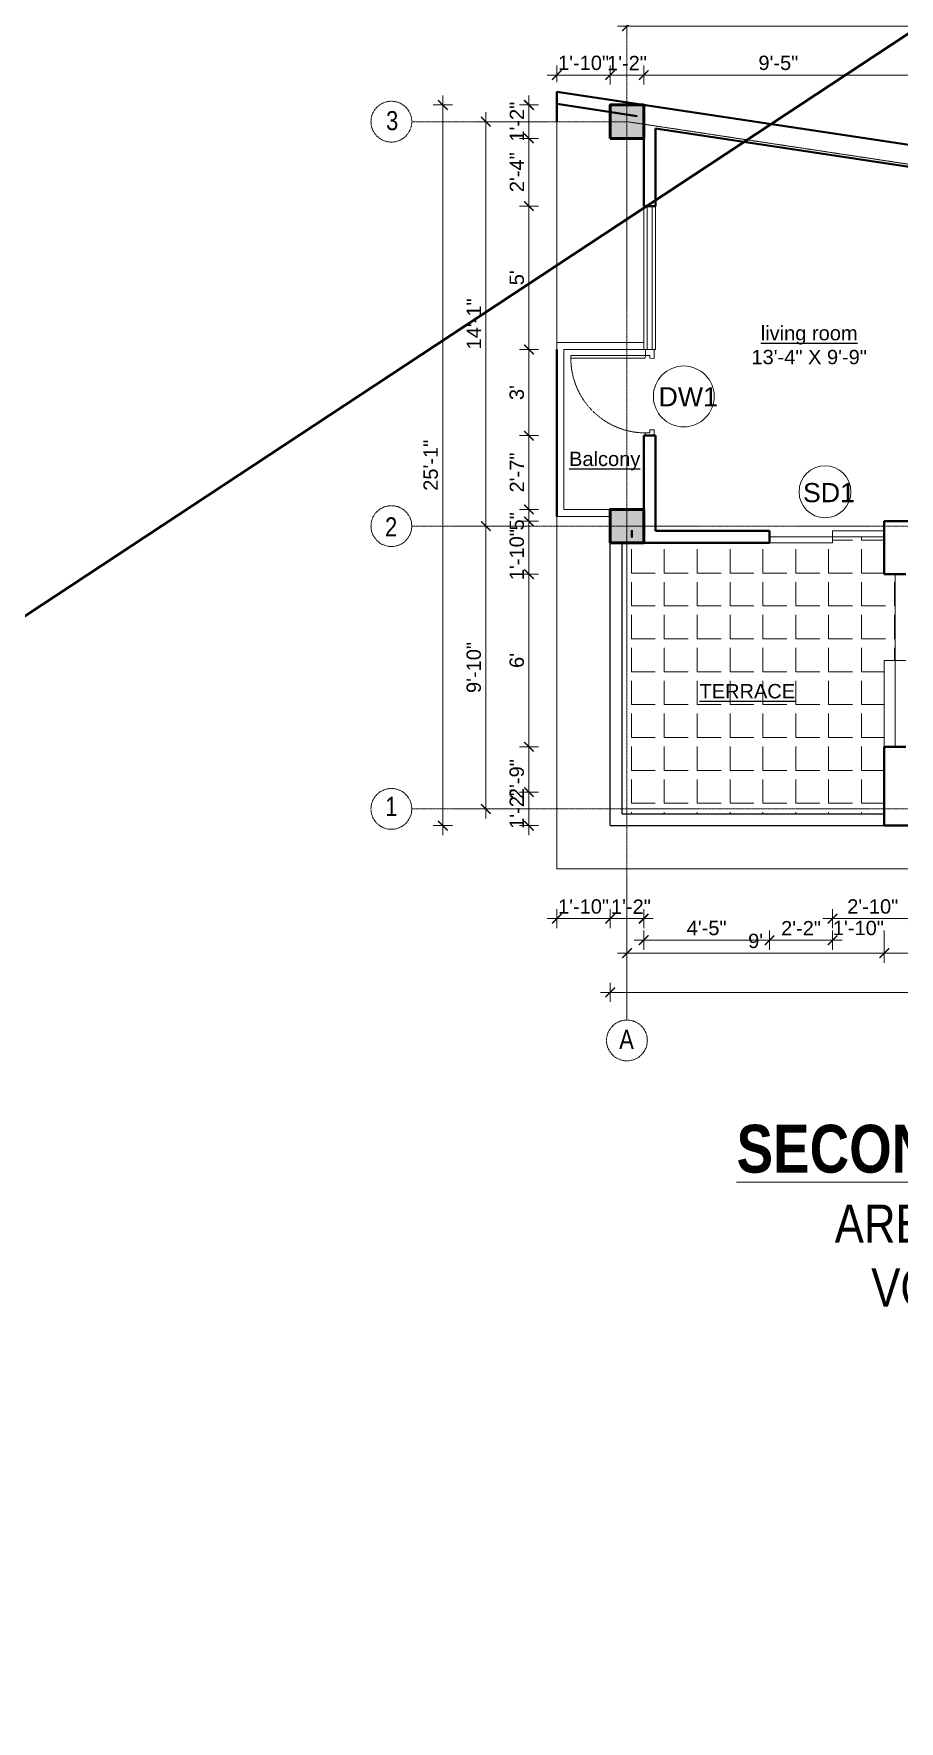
# Model space of a CAD drawing. Header units: inches. Extents: x 141029 to 151573, y -22384 to -18036.
# Drawn here: x 145151 to 145513, y -20131 to -19426 of the extents above; entities that cross this region are included whole.
import ezdxf

# ---------------------------------------------------------------- set-up
doc = ezdxf.new("R2010")
doc.units = ezdxf.units.IN
doc.header["$LTSCALE"] = 0.5
doc.header["$MEASUREMENT"] = 0
doc.header["$PDMODE"] = 66
doc.linetypes.add('CENTER', pattern=[2, 1.25, -0.25, 0.25, -0.25])
doc.linetypes.add('HIDDEN', pattern=[0.375, 0.25, -0.125])
for name, color, linetype, lineweight in [('Annotate-Lite.w', 177, 'Continuous', 9), ('Annotations-Bold.w', 177, 'Continuous', 13), ('C-COLUMN', 1, 'Continuous', 50), ('DIM', 4, 'Continuous', 5), ('DIM 1-100', 4, 'Continuous', 13), ('Door-Window.w', 4, 'Continuous', 15), ('HACTH', 253, 'Continuous', 9), ('PARAPET', 50, 'Continuous', 13), ('TEXT', 220, 'Continuous', 9), ('Text-100.w', 254, 'Continuous', 9), ('wall', 1, 'Continuous', 40), ('wall light', 6, 'Continuous', 25), ('window', 4, 'Continuous', 13)]:
    doc.layers.add(name, color=color, linetype=linetype, lineweight=lineweight)
doc.styles.add('ARAIL', font='ARIALN.TTF')
doc.styles.add('arial', font='arial.ttf')
doc.styles.add('arial.', font='arial.ttf')
doc.styles.add('gaurav', font='arial.ttf')
doc.styles.get("Standard").update_dxf_attribs({"font": 'arial.ttf'})
doc.dimstyles.new('1 by 96', dxfattribs={"dimtxt": 6, "dimasz": 4, "dimexe": 4, "dimexo": 4, "dimgap": 2, "dimtad": 1, "dimdec": 0, "dimzin": 0, "dimdsep": 46, "dimlunit": 4, "dimtxsty": 'Standard', "dimblk": 'ARCHTICK', "dimcen": 0, "dimdle": 4, "dimadec": 0, "dimazin": 0, "dimtfac": 1, "dimtdec": 0, "dimtix": 1, "dimtofl": 0, "dimtmove": 1, "dimatfit": 3, "dimldrblk": 'ARCHTICK', "dimfxl": 4, "dimfxlon": 1, "dimtolj": 1, "dimtzin": 0, "dimlwd": -1, "dimlwe": -1, "dimarcsym": 0})

# ---------------------------------------------------------------- blocks, each defined once
blk = doc.blocks.new('3-0')
at = {"ltscale": 3}
for p, q in [((11063.05, 10097.68), (11065.97, 10099.9)), ((11063.05, 10097.68), (11064.53, 10095.73)), ((11065.25, 10097.81), (11066.71, 10098.92)), ((11065.99, 10096.84), (11065.25, 10097.81)), ((11065.97, 10099.9), (11066.71, 10098.92)), ((11065.99, 10096.84), (11064.53, 10095.73)), ((11085.5, 10074.13), (11110.32, 10092.96)), ((11086.24, 10073.15), (11111.05, 10091.97)), ((11111.05, 10091.97), (11110.32, 10092.96)), ((11084.04, 10073.02), (11082.57, 10071.91)), ((11082.57, 10071.91), (11084.79, 10068.98)), ((11084.04, 10073.02), (11084.78, 10072.04)), ((11084.78, 10072.04), (11086.24, 10073.15)), ((11084.79, 10068.98), (11087.72, 10071.2)), ((11086.24, 10073.15), (11085.5, 10074.13)), ((11087.72, 10071.2), (11086.24, 10073.15))]:
    blk.add_line(p, q, dxfattribs=at)
at = {"layer": 'Door-Window.w', "color": 9, "linetype": 'HIDDEN', "lineweight": 18}
blk.add_arc((11085.5, 10074.13), 31.16, 37.1906, 127.14649, dxfattribs=at)
blk = doc.blocks.new('_ArchTick')
at = {"color": 0, "linetype": 'ByBlock', "const_width": 0.15}
blk.add_lwpolyline([(-0.5, -0.5), (0.5, 0.5)], dxfattribs=at)
blk = doc.blocks.new('*D484')
at = {"layer": 'Defpoints', "color": 0, "transparency": 16777216}
for p in [(145406.19, -19442.94), (145406.19, -19469.43), (145518.84, -19474.55)]:
    blk.add_point(p, dxfattribs=at)
at = {"layer": 'DIM 1-100', "color": 0, "transparency": 16777216}
for p, q in [((145406.19, -19446.94), (145406.19, -19438.94)), ((145518.84, -19446.94), (145518.84, -19438.94)), ((145522.84, -19442.94), (145402.19, -19442.94))]:
    blk.add_line(p, q, dxfattribs=at)
at = {"layer": 'DIM 1-100', "color": 0, "transparency": 16777216, "xscale": 4, "yscale": 4, "zscale": 4, "rotation": 180}
blk.add_blockref('_ArchTick', (145406.19, -19442.94), dxfattribs=at)
at = {"layer": 'DIM 1-100', "color": 0, "transparency": 16777216, "xscale": 4, "yscale": 4, "zscale": 4}
blk.add_blockref('_ArchTick', (145518.84, -19442.94), dxfattribs=at)
at = {"layer": 'DIM 1-100', "color": 0, "transparency": 16777216, "insert": (145462.52, -19437.88), "char_height": 6, "attachment_point": 5}
blk.add_mtext('\\A1;9\'-5"', dxfattribs=at)
blk = doc.blocks.new('*D485')
at = {"layer": 'Defpoints', "color": 0, "transparency": 16777216}
for p in [(145392.19, -19442.94), (145392.19, -19469.43), (145406.19, -19469.43)]:
    blk.add_point(p, dxfattribs=at)
at = {"layer": 'DIM 1-100', "color": 0, "transparency": 16777216}
for p, q in [((145392.19, -19446.94), (145392.19, -19438.94)), ((145406.19, -19446.94), (145406.19, -19438.94)), ((145410.19, -19442.94), (145388.19, -19442.94))]:
    blk.add_line(p, q, dxfattribs=at)
at = {"layer": 'DIM 1-100', "color": 0, "transparency": 16777216, "xscale": 4, "yscale": 4, "zscale": 4, "rotation": 180}
blk.add_blockref('_ArchTick', (145392.19, -19442.94), dxfattribs=at)
at = {"layer": 'DIM 1-100', "color": 0, "transparency": 16777216, "xscale": 4, "yscale": 4, "zscale": 4}
blk.add_blockref('_ArchTick', (145406.19, -19442.94), dxfattribs=at)
at = {"layer": 'DIM 1-100', "color": 0, "transparency": 16777216, "insert": (145399.19, -19437.93), "char_height": 6, "attachment_point": 5}
blk.add_mtext('\\A1;1\'-2"', dxfattribs=at)
blk = doc.blocks.new('*D486')
at = {"layer": 'Defpoints', "color": 0, "transparency": 16777216}
for p in [(145369.86, -19442.94), (145369.86, -19449.95), (145392.19, -19469.43)]:
    blk.add_point(p, dxfattribs=at)
at = {"layer": 'DIM 1-100', "color": 0, "transparency": 16777216}
for p, q in [((145369.86, -19445.95), (145369.86, -19438.94)), ((145392.19, -19446.94), (145392.19, -19438.94)), ((145396.19, -19442.94), (145365.86, -19442.94))]:
    blk.add_line(p, q, dxfattribs=at)
at = {"layer": 'DIM 1-100', "color": 0, "transparency": 16777216, "xscale": 4, "yscale": 4, "zscale": 4, "rotation": 180}
blk.add_blockref('_ArchTick', (145369.86, -19442.94), dxfattribs=at)
at = {"layer": 'DIM 1-100', "color": 0, "transparency": 16777216, "xscale": 4, "yscale": 4, "zscale": 4}
blk.add_blockref('_ArchTick', (145392.19, -19442.94), dxfattribs=at)
at = {"layer": 'DIM 1-100', "color": 0, "transparency": 16777216, "insert": (145381.03, -19437.88), "char_height": 6, "attachment_point": 5}
blk.add_mtext('\\A1;1\'-10"', dxfattribs=at)
blk = doc.blocks.new('*D489')
at = {"layer": 'Defpoints', "color": 0, "transparency": 16777216}
for p in [(145399.19, -19422.48), (145399.19, -19462.43), (145527.84, -19486.55)]:
    blk.add_point(p, dxfattribs=at)
at = {"layer": 'DIM 1-100', "color": 0, "transparency": 16777216}
for p, q in [((145399.19, -19426.48), (145399.19, -19418.48)), ((145527.84, -19426.48), (145527.84, -19418.48)), ((145531.84, -19422.48), (145395.19, -19422.48))]:
    blk.add_line(p, q, dxfattribs=at)
at = {"layer": 'DIM 1-100', "color": 0, "transparency": 16777216, "xscale": 4, "yscale": 4, "zscale": 4, "rotation": 180}
blk.add_blockref('_ArchTick', (145399.19, -19422.48), dxfattribs=at)
at = {"layer": 'DIM 1-100', "color": 0, "transparency": 16777216, "xscale": 4, "yscale": 4, "zscale": 4}
blk.add_blockref('_ArchTick', (145527.84, -19422.48), dxfattribs=at)
at = {"layer": 'DIM 1-100', "color": 0, "transparency": 16777216, "insert": (145463.52, -19417.41), "char_height": 6, "attachment_point": 5}
blk.add_mtext('\\A1;10\'-9"', dxfattribs=at)
blk = doc.blocks.new('*D490')
at = {"layer": 'Defpoints', "color": 0, "transparency": 16777216}
for p in [(145369.86, -19403.23), (145369.86, -19449.95), (145793.87, -19513.97)]:
    blk.add_point(p, dxfattribs=at)
at = {"layer": 'DIM 1-100', "color": 0, "transparency": 16777216}
for p, q in [((145369.86, -19407.23), (145369.86, -19399.23)), ((145793.87, -19407.23), (145793.87, -19399.23)), ((145797.87, -19403.23), (145365.86, -19403.23))]:
    blk.add_line(p, q, dxfattribs=at)
at = {"layer": 'DIM 1-100', "color": 0, "transparency": 16777216, "xscale": 4, "yscale": 4, "zscale": 4, "rotation": 180}
blk.add_blockref('_ArchTick', (145369.86, -19403.23), dxfattribs=at)
at = {"layer": 'DIM 1-100', "color": 0, "transparency": 16777216, "xscale": 4, "yscale": 4, "zscale": 4}
blk.add_blockref('_ArchTick', (145793.87, -19403.23), dxfattribs=at)
at = {"layer": 'DIM 1-100', "color": 0, "transparency": 16777216, "insert": (145581.87, -19398.16), "char_height": 6, "attachment_point": 5}
blk.add_mtext('\\A1;35\'-4"', dxfattribs=at)
blk = doc.blocks.new('*D491')
at = {"layer": 'Defpoints', "color": 0, "transparency": 16777216}
for p in [(145518.84, -19742.73), (145358.19, -19756.73), (145518.84, -19756.73)]:
    blk.add_point(p, dxfattribs=at)
at = {"layer": 'DIM 1-100', "color": 0, "transparency": 16777216}
for p, q in [((145362.19, -19742.73), (145354.19, -19742.73)), ((145358.19, -19738.73), (145358.19, -19760.73)), ((145362.19, -19756.73), (145354.19, -19756.73))]:
    blk.add_line(p, q, dxfattribs=at)
at = {"layer": 'DIM 1-100', "color": 0, "transparency": 16777216, "xscale": 4, "yscale": 4, "zscale": 4}
for p, rotation in [((145358.19, -19742.73), 90), ((145358.19, -19756.73), 270)]:
    blk.add_blockref('_ArchTick', p, dxfattribs=dict(at, rotation=rotation))
at = {"layer": 'DIM 1-100', "color": 0, "transparency": 16777216, "insert": (145353.13, -19749.73), "char_height": 6, "attachment_point": 5, "rotation": 90}
blk.add_mtext('\\A1;1\'-2"', dxfattribs=at)
blk = doc.blocks.new('*D492')
at = {"layer": 'Defpoints', "color": 0, "transparency": 16777216}
for p in [(145392.19, -19631.5), (145340.19, -19749.73), (145525.84, -19749.73)]:
    blk.add_point(p, dxfattribs=at)
at = {"layer": 'DIM 1-100', "color": 0, "transparency": 16777216}
for p, q in [((145344.19, -19631.5), (145336.19, -19631.5)), ((145340.19, -19627.5), (145340.19, -19753.73)), ((145344.19, -19749.73), (145336.19, -19749.73))]:
    blk.add_line(p, q, dxfattribs=at)
at = {"layer": 'DIM 1-100', "color": 0, "transparency": 16777216, "xscale": 4, "yscale": 4, "zscale": 4}
for p, rotation in [((145340.19, -19631.5), 90), ((145340.19, -19749.73), 270)]:
    blk.add_blockref('_ArchTick', p, dxfattribs=dict(at, rotation=rotation))
at = {"layer": 'DIM 1-100', "color": 0, "transparency": 16777216, "insert": (145335.13, -19690.61), "char_height": 6, "attachment_point": 5, "rotation": 90}
blk.add_mtext('\\A1;9\'-10"', dxfattribs=at)
blk = doc.blocks.new('*D493')
at = {"layer": 'Defpoints', "color": 0, "transparency": 16777216}
for p in [(145322.19, -19455.43), (145392.19, -19455.43), (145392.19, -19756.73)]:
    blk.add_point(p, dxfattribs=at)
at = {"layer": 'DIM 1-100', "color": 0, "transparency": 16777216}
for p, q in [((145326.19, -19455.43), (145318.19, -19455.43)), ((145322.19, -19760.73), (145322.19, -19451.43)), ((145326.19, -19756.73), (145318.19, -19756.73))]:
    blk.add_line(p, q, dxfattribs=at)
at = {"layer": 'DIM 1-100', "color": 0, "transparency": 16777216, "xscale": 4, "yscale": 4, "zscale": 4}
for p, rotation in [((145322.19, -19455.43), 90), ((145322.19, -19756.73), 270)]:
    blk.add_blockref('_ArchTick', p, dxfattribs=dict(at, rotation=rotation))
at = {"layer": 'DIM 1-100', "color": 0, "transparency": 16777216, "insert": (145317.13, -19606.08), "char_height": 6, "attachment_point": 5, "rotation": 90}
blk.add_mtext('\\A1;25\'-1"', dxfattribs=at)
blk = doc.blocks.new('*D494')
at = {"layer": 'Defpoints', "color": 0, "transparency": 16777216}
for p in [(145358.19, -19723.73), (145506.84, -19723.73), (145518.84, -19756.73)]:
    blk.add_point(p, dxfattribs=at)
at = {"layer": 'DIM 1-100', "color": 0, "transparency": 16777216}
for p, q in [((145362.19, -19723.73), (145354.19, -19723.73)), ((145358.19, -19760.73), (145358.19, -19719.73)), ((145362.19, -19756.73), (145354.19, -19756.73))]:
    blk.add_line(p, q, dxfattribs=at)
at = {"layer": 'DIM 1-100', "color": 0, "transparency": 16777216, "xscale": 4, "yscale": 4, "zscale": 4}
for p, rotation in [((145358.19, -19723.73), 90), ((145358.19, -19756.73), 270)]:
    blk.add_blockref('_ArchTick', p, dxfattribs=dict(at, rotation=rotation))
at = {"layer": 'DIM 1-100', "color": 0, "transparency": 16777216, "insert": (145353.13, -19737.28), "char_height": 6, "attachment_point": 5, "rotation": 90}
blk.add_mtext('\\A1;2\'-9"', dxfattribs=at)
blk = doc.blocks.new('*D495')
at = {"layer": 'Defpoints', "color": 0, "transparency": 16777216}
for p in [(145358.19, -19629.5), (145518.84, -19629.5), (145506.84, -19651.61)]:
    blk.add_point(p, dxfattribs=at)
at = {"layer": 'DIM 1-100', "color": 0, "transparency": 16777216}
for p, q in [((145358.19, -19655.61), (145358.19, -19625.5)), ((145362.19, -19629.5), (145354.19, -19629.5)), ((145362.19, -19651.61), (145354.19, -19651.61))]:
    blk.add_line(p, q, dxfattribs=at)
at = {"layer": 'DIM 1-100', "color": 0, "transparency": 16777216, "xscale": 4, "yscale": 4, "zscale": 4}
for p, rotation in [((145358.19, -19629.5), 90), ((145358.19, -19651.61), 270)]:
    blk.add_blockref('_ArchTick', p, dxfattribs=dict(at, rotation=rotation))
at = {"layer": 'DIM 1-100', "color": 0, "transparency": 16777216, "insert": (145353.13, -19643.43), "char_height": 6, "attachment_point": 5, "rotation": 90}
blk.add_mtext('\\A1;1\'-10"', dxfattribs=at)
blk = doc.blocks.new('*D538')
at = {"layer": 'Defpoints', "color": 0, "transparency": 16777216}
for p in [(145358.19, -19624.5), (145392.19, -19624.5), (145506.84, -19629.5)]:
    blk.add_point(p, dxfattribs=at)
at = {"layer": 'DIM 1-100', "color": 0, "transparency": 16777216}
for p, q in [((145362.19, -19624.5), (145354.19, -19624.5)), ((145358.19, -19633.5), (145358.19, -19620.5)), ((145362.19, -19629.5), (145354.19, -19629.5))]:
    blk.add_line(p, q, dxfattribs=at)
at = {"layer": 'DIM 1-100', "color": 0, "transparency": 16777216, "xscale": 4, "yscale": 4, "zscale": 4}
for p, rotation in [((145358.19, -19624.5), 90), ((145358.19, -19629.5), 270)]:
    blk.add_blockref('_ArchTick', p, dxfattribs=dict(at, rotation=rotation))
at = {"layer": 'DIM 1-100', "color": 0, "transparency": 16777216, "insert": (145353.14, -19629.5), "char_height": 6, "attachment_point": 5, "rotation": 90}
blk.add_mtext('\\A1;5"', dxfattribs=at)
blk = doc.blocks.new('*D539')
at = {"layer": 'Defpoints', "color": 0, "transparency": 16777216}
for p in [(145358.19, -19593.69), (145411.19, -19593.69), (145392.19, -19624.5)]:
    blk.add_point(p, dxfattribs=at)
at = {"layer": 'DIM 1-100', "color": 0, "transparency": 16777216}
for p, q in [((145358.19, -19628.5), (145358.19, -19589.69)), ((145362.19, -19593.69), (145354.19, -19593.69)), ((145362.19, -19624.5), (145354.19, -19624.5))]:
    blk.add_line(p, q, dxfattribs=at)
at = {"layer": 'DIM 1-100', "color": 0, "transparency": 16777216, "xscale": 4, "yscale": 4, "zscale": 4}
for p, rotation in [((145358.19, -19593.69), 90), ((145358.19, -19624.5), 270)]:
    blk.add_blockref('_ArchTick', p, dxfattribs=dict(at, rotation=rotation))
at = {"layer": 'DIM 1-100', "color": 0, "transparency": 16777216, "insert": (145353.18, -19609.1), "char_height": 6, "attachment_point": 5, "rotation": 90}
blk.add_mtext('\\A1;2\'-7"', dxfattribs=at)
blk = doc.blocks.new('*D540')
at = {"layer": 'Defpoints', "color": 0, "transparency": 16777216}
for p in [(145358.19, -19557.69), (145411.19, -19557.69), (145411.19, -19593.69)]:
    blk.add_point(p, dxfattribs=at)
at = {"layer": 'DIM 1-100', "color": 0, "transparency": 16777216}
for p, q in [((145358.19, -19597.69), (145358.19, -19553.69)), ((145362.19, -19557.69), (145354.19, -19557.69)), ((145362.19, -19593.69), (145354.19, -19593.69))]:
    blk.add_line(p, q, dxfattribs=at)
at = {"layer": 'DIM 1-100', "color": 0, "transparency": 16777216, "xscale": 4, "yscale": 4, "zscale": 4}
for p, rotation in [((145358.19, -19557.69), 90), ((145358.19, -19593.69), 270)]:
    blk.add_blockref('_ArchTick', p, dxfattribs=dict(at, rotation=rotation))
at = {"layer": 'DIM 1-100', "color": 0, "transparency": 16777216, "insert": (145353.13, -19575.69), "char_height": 6, "attachment_point": 5, "rotation": 90}
blk.add_mtext("\\A1;3'", dxfattribs=at)
blk = doc.blocks.new('*D541')
at = {"layer": 'Defpoints', "color": 0, "transparency": 16777216}
for p in [(145358.19, -19497.69), (145411.19, -19497.69), (145411.19, -19557.69)]:
    blk.add_point(p, dxfattribs=at)
at = {"layer": 'DIM 1-100', "color": 0, "transparency": 16777216}
for p, q in [((145362.19, -19497.69), (145354.19, -19497.69)), ((145358.19, -19561.69), (145358.19, -19493.69)), ((145362.19, -19557.69), (145354.19, -19557.69))]:
    blk.add_line(p, q, dxfattribs=at)
at = {"layer": 'DIM 1-100', "color": 0, "transparency": 16777216, "xscale": 4, "yscale": 4, "zscale": 4}
for p, rotation in [((145358.19, -19497.69), 90), ((145358.19, -19557.69), 270)]:
    blk.add_blockref('_ArchTick', p, dxfattribs=dict(at, rotation=rotation))
at = {"layer": 'DIM 1-100', "color": 0, "transparency": 16777216, "insert": (145353.14, -19527.69), "char_height": 6, "attachment_point": 5, "rotation": 90}
blk.add_mtext("\\A1;5'", dxfattribs=at)
blk = doc.blocks.new('*D542')
at = {"layer": 'Defpoints', "color": 0, "transparency": 16777216}
for p in [(145358.19, -19469.43), (145392.19, -19469.43), (145411.19, -19497.69)]:
    blk.add_point(p, dxfattribs=at)
at = {"layer": 'DIM 1-100', "color": 0, "transparency": 16777216}
for p, q in [((145362.19, -19469.43), (145354.19, -19469.43)), ((145358.19, -19501.69), (145358.19, -19465.43)), ((145362.19, -19497.69), (145354.19, -19497.69))]:
    blk.add_line(p, q, dxfattribs=at)
at = {"layer": 'DIM 1-100', "color": 0, "transparency": 16777216, "xscale": 4, "yscale": 4, "zscale": 4}
for p, rotation in [((145358.19, -19469.43), 90), ((145358.19, -19497.69), 270)]:
    blk.add_blockref('_ArchTick', p, dxfattribs=dict(at, rotation=rotation))
at = {"layer": 'DIM 1-100', "color": 0, "transparency": 16777216, "insert": (145353.18, -19483.56), "char_height": 6, "attachment_point": 5, "rotation": 90}
blk.add_mtext('\\A1;2\'-4"', dxfattribs=at)
blk = doc.blocks.new('*D496')
at = {"layer": 'Defpoints', "color": 0, "transparency": 16777216}
for p in [(145358.19, -19455.43), (145392.19, -19455.43), (145392.19, -19469.43)]:
    blk.add_point(p, dxfattribs=at)
at = {"layer": 'DIM 1-100', "color": 0, "transparency": 16777216}
for p, q in [((145362.19, -19455.43), (145354.19, -19455.43)), ((145358.19, -19473.43), (145358.19, -19451.43)), ((145362.19, -19469.43), (145354.19, -19469.43))]:
    blk.add_line(p, q, dxfattribs=at)
at = {"layer": 'DIM 1-100', "color": 0, "transparency": 16777216, "xscale": 4, "yscale": 4, "zscale": 4}
for p, rotation in [((145358.19, -19455.43), 90), ((145358.19, -19469.43), 270)]:
    blk.add_blockref('_ArchTick', p, dxfattribs=dict(at, rotation=rotation))
at = {"layer": 'DIM 1-100', "color": 0, "transparency": 16777216, "insert": (145353.18, -19462.43), "char_height": 6, "attachment_point": 5, "rotation": 90}
blk.add_mtext('\\A1;1\'-2"', dxfattribs=at)
blk = doc.blocks.new('*D543')
at = {"layer": 'Defpoints', "color": 0, "transparency": 16777216}
for p in [(145392.19, -19462.43), (145340.19, -19631.5), (145392.19, -19631.5)]:
    blk.add_point(p, dxfattribs=at)
at = {"layer": 'DIM 1-100', "color": 0, "transparency": 16777216}
for p, q in [((145344.19, -19462.43), (145336.19, -19462.43)), ((145340.19, -19458.43), (145340.19, -19635.5)), ((145344.19, -19631.5), (145336.19, -19631.5))]:
    blk.add_line(p, q, dxfattribs=at)
at = {"layer": 'DIM 1-100', "color": 0, "transparency": 16777216, "xscale": 4, "yscale": 4, "zscale": 4}
for p, rotation in [((145340.19, -19462.43), 90), ((145340.19, -19631.5), 270)]:
    blk.add_blockref('_ArchTick', p, dxfattribs=dict(at, rotation=rotation))
at = {"layer": 'DIM 1-100', "color": 0, "transparency": 16777216, "insert": (145335.18, -19546.97), "char_height": 6, "attachment_point": 5, "rotation": 90}
blk.add_mtext('\\A1;14\'-1"', dxfattribs=at)
blk = doc.blocks.new('*D554')
at = {"layer": 'Defpoints', "color": 0, "transparency": 16777216}
for p in [(145485.17, -19638.5), (145518.84, -19756.73), (145485.17, -19795.61)]:
    blk.add_point(p, dxfattribs=at)
at = {"layer": 'window', "color": 0, "transparency": 16777216}
for p, q in [((145485.17, -19791.61), (145485.17, -19799.61)), ((145518.84, -19791.61), (145518.84, -19799.61)), ((145522.84, -19795.61), (145481.17, -19795.61))]:
    blk.add_line(p, q, dxfattribs=at)
at = {"layer": 'window', "color": 0, "transparency": 16777216, "xscale": 4, "yscale": 4, "zscale": 4, "rotation": 180}
blk.add_blockref('_ArchTick', (145485.17, -19795.61), dxfattribs=at)
at = {"layer": 'window', "color": 0, "transparency": 16777216, "xscale": 4, "yscale": 4, "zscale": 4}
blk.add_blockref('_ArchTick', (145518.84, -19795.61), dxfattribs=at)
at = {"layer": 'window', "color": 0, "transparency": 16777216, "insert": (145502, -19790.55), "char_height": 6, "attachment_point": 5}
blk.add_mtext('\\A1;2\'-10"', dxfattribs=at)
blk = doc.blocks.new('*D555')
at = {"layer": 'Defpoints', "color": 0, "transparency": 16777216}
for p in [(145485.17, -19638.5), (145506.84, -19638.5), (145506.84, -19804.61)]:
    blk.add_point(p, dxfattribs=at)
at = {"layer": 'window', "color": 0, "transparency": 16777216}
for p, q in [((145485.17, -19800.61), (145485.17, -19808.61)), ((145506.84, -19800.61), (145506.84, -19808.61))]:
    blk.add_line(p, q, dxfattribs=at)
at = {"layer": 'window', "color": 0, "transparency": 16777216, "insert": (145496, -19799.55), "char_height": 6, "attachment_point": 5}
blk.add_mtext('\\A1;1\'-10"', dxfattribs=at)
blk = doc.blocks.new('*D556')
at = {"layer": 'Defpoints', "color": 0, "transparency": 16777216}
for p in [(145458.84, -19638.5), (145485.17, -19638.5), (145458.84, -19804.61)]:
    blk.add_point(p, dxfattribs=at)
at = {"layer": 'DIM 1-100', "color": 0, "transparency": 16777216}
for p, q in [((145458.84, -19800.61), (145458.84, -19808.61)), ((145485.17, -19800.61), (145485.17, -19808.61)), ((145489.17, -19804.61), (145454.84, -19804.61))]:
    blk.add_line(p, q, dxfattribs=at)
at = {"layer": 'DIM 1-100', "color": 0, "transparency": 16777216, "xscale": 4, "yscale": 4, "zscale": 4, "rotation": 180}
blk.add_blockref('_ArchTick', (145458.84, -19804.61), dxfattribs=at)
at = {"layer": 'DIM 1-100', "color": 0, "transparency": 16777216, "xscale": 4, "yscale": 4, "zscale": 4}
blk.add_blockref('_ArchTick', (145485.17, -19804.61), dxfattribs=at)
at = {"layer": 'DIM 1-100', "color": 0, "transparency": 16777216, "insert": (145472, -19799.6), "char_height": 6, "attachment_point": 5}
blk.add_mtext('\\A1;2\'-2"', dxfattribs=at)
blk = doc.blocks.new('*D557')
at = {"layer": 'Defpoints', "color": 0, "transparency": 16777216}
for p in [(145406.19, -19638.5), (145458.84, -19638.5), (145406.19, -19804.61)]:
    blk.add_point(p, dxfattribs=at)
at = {"layer": 'DIM 1-100', "color": 0, "transparency": 16777216}
for p, q in [((145406.19, -19800.61), (145406.19, -19808.61)), ((145458.84, -19800.61), (145458.84, -19808.61)), ((145462.84, -19804.61), (145402.19, -19804.61))]:
    blk.add_line(p, q, dxfattribs=at)
at = {"layer": 'DIM 1-100', "color": 0, "transparency": 16777216, "xscale": 4, "yscale": 4, "zscale": 4, "rotation": 180}
blk.add_blockref('_ArchTick', (145406.19, -19804.61), dxfattribs=at)
at = {"layer": 'DIM 1-100', "color": 0, "transparency": 16777216, "xscale": 4, "yscale": 4, "zscale": 4}
blk.add_blockref('_ArchTick', (145458.84, -19804.61), dxfattribs=at)
at = {"layer": 'DIM 1-100', "color": 0, "transparency": 16777216, "insert": (145432.52, -19799.56), "char_height": 6, "attachment_point": 5}
blk.add_mtext('\\A1;4\'-5"', dxfattribs=at)
blk = doc.blocks.new('*D558')
at = {"layer": 'Defpoints', "color": 0, "transparency": 16777216}
for p in [(145392.19, -19638.5), (145406.19, -19638.5), (145392.19, -19795.61)]:
    blk.add_point(p, dxfattribs=at)
at = {"layer": 'DIM 1-100', "color": 0, "transparency": 16777216}
for p, q in [((145392.19, -19791.61), (145392.19, -19799.61)), ((145406.19, -19791.61), (145406.19, -19799.61)), ((145410.19, -19795.61), (145388.19, -19795.61))]:
    blk.add_line(p, q, dxfattribs=at)
at = {"layer": 'DIM 1-100', "color": 0, "transparency": 16777216, "xscale": 4, "yscale": 4, "zscale": 4, "rotation": 180}
blk.add_blockref('_ArchTick', (145392.19, -19795.61), dxfattribs=at)
at = {"layer": 'DIM 1-100', "color": 0, "transparency": 16777216, "xscale": 4, "yscale": 4, "zscale": 4}
blk.add_blockref('_ArchTick', (145406.19, -19795.61), dxfattribs=at)
at = {"layer": 'DIM 1-100', "color": 0, "transparency": 16777216, "insert": (145400.85, -19790.6), "char_height": 6, "attachment_point": 5}
blk.add_mtext('\\A1;1\'-2"', dxfattribs=at)
blk = doc.blocks.new('*D559')
at = {"layer": 'Defpoints', "color": 0, "transparency": 16777216}
for p in [(145369.86, -19627.5), (145392.19, -19638.5), (145369.86, -19795.61)]:
    blk.add_point(p, dxfattribs=at)
at = {"layer": 'DIM 1-100', "color": 0, "transparency": 16777216}
for p, q in [((145369.86, -19791.61), (145369.86, -19799.61)), ((145392.19, -19791.61), (145392.19, -19799.61)), ((145396.19, -19795.61), (145365.86, -19795.61))]:
    blk.add_line(p, q, dxfattribs=at)
at = {"layer": 'DIM 1-100', "color": 0, "transparency": 16777216, "xscale": 4, "yscale": 4, "zscale": 4, "rotation": 180}
blk.add_blockref('_ArchTick', (145369.86, -19795.61), dxfattribs=at)
at = {"layer": 'DIM 1-100', "color": 0, "transparency": 16777216, "xscale": 4, "yscale": 4, "zscale": 4}
blk.add_blockref('_ArchTick', (145392.19, -19795.61), dxfattribs=at)
at = {"layer": 'DIM 1-100', "color": 0, "transparency": 16777216, "insert": (145381.03, -19790.55), "char_height": 6, "attachment_point": 5}
blk.add_mtext('\\A1;1\'-10"', dxfattribs=at)
blk = doc.blocks.new('*D561')
at = {"layer": 'Defpoints', "color": 0, "transparency": 16777216}
for p in [(145506.84, -19756.73), (145643.34, -19756.73), (145506.84, -19810.01)]:
    blk.add_point(p, dxfattribs=at)
at = {"layer": 'DIM 1-100', "color": 0, "transparency": 16777216}
for p, q in [((145506.84, -19806.01), (145506.84, -19814.01)), ((145643.34, -19806.01), (145643.34, -19814.01)), ((145647.34, -19810.01), (145502.84, -19810.01))]:
    blk.add_line(p, q, dxfattribs=at)
at = {"layer": 'DIM 1-100', "color": 0, "transparency": 16777216, "xscale": 4, "yscale": 4, "zscale": 4, "rotation": 180}
blk.add_blockref('_ArchTick', (145506.84, -19810.01), dxfattribs=at)
at = {"layer": 'DIM 1-100', "color": 0, "transparency": 16777216, "xscale": 4, "yscale": 4, "zscale": 4}
blk.add_blockref('_ArchTick', (145643.34, -19810.01), dxfattribs=at)
at = {"layer": 'DIM 1-100', "color": 0, "transparency": 16777216, "insert": (145575.09, -19804.95), "char_height": 6, "attachment_point": 5}
blk.add_mtext('\\A1;11\'-5"', dxfattribs=at)
blk = doc.blocks.new('*D562')
at = {"layer": 'Defpoints', "color": 0, "transparency": 16777216}
for p in [(145399.19, -19638.5), (145506.84, -19756.73), (145399.19, -19810.01)]:
    blk.add_point(p, dxfattribs=at)
at = {"layer": 'DIM 1-100', "color": 0, "transparency": 16777216}
for p, q in [((145399.19, -19806.01), (145399.19, -19814.01)), ((145506.84, -19806.01), (145506.84, -19814.01)), ((145510.84, -19810.01), (145395.19, -19810.01))]:
    blk.add_line(p, q, dxfattribs=at)
at = {"layer": 'DIM 1-100', "color": 0, "transparency": 16777216, "xscale": 4, "yscale": 4, "zscale": 4, "rotation": 180}
blk.add_blockref('_ArchTick', (145399.19, -19810.01), dxfattribs=at)
at = {"layer": 'DIM 1-100', "color": 0, "transparency": 16777216, "xscale": 4, "yscale": 4, "zscale": 4}
blk.add_blockref('_ArchTick', (145506.84, -19810.01), dxfattribs=at)
at = {"layer": 'DIM 1-100', "color": 0, "transparency": 16777216, "insert": (145453.02, -19804.95), "char_height": 6, "attachment_point": 5}
blk.add_mtext("\\A1;9'", dxfattribs=at)
blk = doc.blocks.new('*D505')
at = {"layer": 'Defpoints', "color": 0, "transparency": 16777216}
for p in [(145392.19, -19638.5), (145784.3, -19756.73), (145392.19, -19826.45)]:
    blk.add_point(p, dxfattribs=at)
at = {"layer": 'DIM 1-100', "color": 0, "transparency": 16777216}
for p, q in [((145392.19, -19822.45), (145392.19, -19830.45)), ((145784.3, -19822.45), (145784.3, -19830.45)), ((145788.3, -19826.45), (145388.19, -19826.45))]:
    blk.add_line(p, q, dxfattribs=at)
at = {"layer": 'DIM 1-100', "color": 0, "transparency": 16777216, "xscale": 4, "yscale": 4, "zscale": 4, "rotation": 180}
blk.add_blockref('_ArchTick', (145392.19, -19826.45), dxfattribs=at)
at = {"layer": 'DIM 1-100', "color": 0, "transparency": 16777216, "xscale": 4, "yscale": 4, "zscale": 4}
blk.add_blockref('_ArchTick', (145784.3, -19826.45), dxfattribs=at)
at = {"layer": 'DIM 1-100', "color": 0, "transparency": 16777216, "insert": (145588.25, -19821.38), "char_height": 6, "attachment_point": 5}
blk.add_mtext('\\A1;32\'-8"', dxfattribs=at)
blk = doc.blocks.new('*D596')
at = {"layer": 'Defpoints', "color": 0, "transparency": 16777216}
for p in [(145506.84, -19651.61), (145358.19, -19723.73), (145506.84, -19723.73)]:
    blk.add_point(p, dxfattribs=at)
at = {"layer": 'DIM 1-100', "color": 0, "transparency": 16777216}
for p, q in [((145362.19, -19651.61), (145354.19, -19651.61)), ((145358.19, -19647.61), (145358.19, -19727.73)), ((145362.19, -19723.73), (145354.19, -19723.73))]:
    blk.add_line(p, q, dxfattribs=at)
at = {"layer": 'DIM 1-100', "color": 0, "transparency": 16777216, "xscale": 4, "yscale": 4, "zscale": 4}
for p, rotation in [((145358.19, -19651.61), 90), ((145358.19, -19723.73), 270)]:
    blk.add_blockref('_ArchTick', p, dxfattribs=dict(at, rotation=rotation))
at = {"layer": 'DIM 1-100', "color": 0, "transparency": 16777216, "insert": (145353.13, -19687.67), "char_height": 6, "attachment_point": 5, "rotation": 90}
blk.add_mtext("\\A1;6'", dxfattribs=at)

msp = doc.modelspace()

# ---------------------------------------------------------------- hatches: boundary and pattern name
at = {"layer": 'C-COLUMN'}
h = msp.add_hatch(color=256, dxfattribs=at)
h.dxf.hatch_style = 1
h.paths.add_polyline_path([(145406.19, -19455.43), (145392.19, -19455.43), (145392.19, -19469.43), (145406.19, -19469.43)])
h = msp.add_hatch(color=256, dxfattribs=at)
h.dxf.hatch_style = 1
h.paths.add_polyline_path([(145406.19, -19624.5), (145392.19, -19624.5), (145392.19, -19638.5), (145406.19, -19638.5)])
at = {"layer": 'HACTH'}
h = msp.add_hatch(dxfattribs=at)
h.set_pattern_fill('ANGLE', color=256, scale=50)
h.set_pattern_definition([(360, (165201.045, 129563.848), (3e-15, 13.75), [10, -3.75]), (90, (165201.045, 129563.848), (-13.75, 4e-15), [10, -3.75])])
h.paths.add_polyline_path([(145506.84, -19687.67), (145511.34, -19687.67), (145511.34, -19651.61), (145506.84, -19651.61), (145506.84, -19636), (145485.17, -19636), (145485.17, -19638.5), (145458.84, -19638.5), (145406.19, -19638.5), (145397.19, -19638.5), (145397.19, -19751.73), (145506.84, -19751.73), (145506.84, -19723.73)])
h.paths.add_polyline_path([(145428.14, -19706.28), (145471.19, -19706.28), (145471.19, -19693.92), (145428.14, -19693.92)], flags=24)

# ---------------------------------------------------------------- linework, layer by layer
at = {"layer": 'Annotate-Lite.w', "ltscale": 0.005}
for centre, radius in [((145422.96, -19577.3), 12.73), ((145482.03, -19617.15), 10.86)]:
    msp.add_circle(centre, radius, dxfattribs=at)
at = {"layer": 'Annotations-Bold.w', "linetype": 'CENTER', "ltscale": 0.3}
for p, q in [((145399.19, -19391.25), (145399.19, -19838)), ((145869.41, -19631.5), (145309.19, -19631.5)), ((145869.41, -19749.73), (145309.19, -19749.73))]:
    msp.add_line(p, q, dxfattribs=at)
msp.add_lwpolyline([(145869.41, -19520.9), (145786.4, -19520.9), (145643.34, -19499.29), (145525.84, -19481.55), (145399.19, -19462.43), (145309.19, -19462.43)], dxfattribs=at)
at = {"layer": 'Annotations-Bold.w', "linetype": 'CENTER', "ltscale": 1.5}
for centre in [(145300.66, -19462.43), (145300.66, -19631.5), (145300.66, -19749.73), (145399.19, -19846.53)]:
    msp.add_circle(centre, 8.53, dxfattribs=at)
at = {"layer": 'C-COLUMN'}
for points in [[(145392.19, -19469.43), (145406.19, -19469.43), (145406.19, -19455.43), (145392.19, -19455.43)], [(145392.19, -19638.5), (145406.19, -19638.5), (145406.19, -19624.5), (145392.19, -19624.5)]]:
    msp.add_lwpolyline(points, close=True, dxfattribs=at)
at = {"layer": 'DIM'}
for p, q in [((145407.69, -19497.69), (145407.69, -19557.69)), ((145407.69, -19497.69), (145407.69, -19557.69)), ((145409.69, -19497.69), (145409.69, -19557.69)), ((145409.69, -19497.69), (145409.69, -19557.69))]:
    msp.add_line(p, q, dxfattribs=at)
at = {"layer": 'HACTH', "ltscale": 100}
msp.add_line((145369.86, -19554.69), (145369.86, -19455), dxfattribs=at)
at = {"layer": 'PARAPET', "ltscale": 100}
for p, q in [((145406.19, -19554.69), (145369.86, -19554.69)), ((145369.86, -19627.5), (145369.86, -19554.69)), ((145406.19, -19557.69), (145372.86, -19557.69)), ((145372.86, -19624.5), (145372.86, -19557.69)), ((145392.19, -19624.5), (145372.86, -19624.5)), ((145392.19, -19627.5), (145369.86, -19627.5)), ((145369.86, -19627.5), (145369.86, -19774.73)), ((145369.86, -19774.73), (145521.67, -19774.73))]:
    msp.add_line(p, q, dxfattribs=at)
at = {"layer": 'wall'}
for p, q in [((141028.59, -22383.65), (147625.62, -18035.86)), ((145369.86, -19462.43), (145369.86, -19449.95)), ((145369.86, -19449.95), (145532.84, -19474.55)), ((145369.86, -19449.95), (145404.19, -19455.13)), ((145369.86, -19455), (145369.86, -19449.95)), ((145369.86, -19455), (145403.45, -19460.07)), ((145406.19, -19497.69), (145406.19, -19467.13)), ((145411.19, -19465.29), (145531.5, -19483.45)), ((145411.19, -19497.69), (145411.19, -19465.29)), ((145411.19, -19497.69), (145406.19, -19497.69)), ((145369.86, -19627.5), (145369.86, -19557.69)), ((145406.19, -19624.5), (145406.19, -19593.69)), ((145411.19, -19593.69), (145406.19, -19593.69)), ((145411.19, -19633.5), (145411.19, -19593.69)), ((145506.84, -19629.5), (145506.84, -19651.61)), ((145518.84, -19629.5), (145506.84, -19629.5)), ((145401.19, -19636.25), (145401.19, -19633.25)), ((145458.84, -19638.5), (145406.19, -19638.5)), ((145458.84, -19633.5), (145411.19, -19633.5)), ((145458.84, -19638.5), (145458.84, -19633.5)), ((145506.84, -19633.5), (145506.84, -19633.5)), ((145506.84, -19638.5), (145506.84, -19633.5)), ((145506.84, -19638.5), (145506.84, -19638.5)), ((145506.84, -19651.61), (145515.84, -19651.61)), ((145506.84, -19723.73), (145506.84, -19756.73)), ((145506.84, -19723.73), (145515.84, -19723.73)), ((145506.84, -19756.73), (145525.84, -19756.73))]:
    msp.add_line(p, q, dxfattribs=at)
at = {"layer": 'wall light'}
for p, q in [((145392.19, -19756.73), (145392.19, -19638.5)), ((145397.19, -19751.73), (145397.19, -19638.5)), ((145397.19, -19751.73), (145506.84, -19751.73)), ((145392.19, -19756.73), (145506.84, -19756.73))]:
    msp.add_line(p, q, dxfattribs=at)
at = {"layer": 'window'}
for p, q in [((145406.19, -19557.69), (145406.19, -19497.69)), ((145406.19, -19557.69), (145406.19, -19497.69)), ((145411.19, -19497.69), (145411.19, -19557.69)), ((145411.19, -19497.69), (145411.19, -19557.69)), ((145411.19, -19557.69), (145406.19, -19557.69)), ((145506.84, -19636), (145458.84, -19636)), ((145485.17, -19638.5), (145458.84, -19638.5)), ((145506.84, -19633.5), (145485.17, -19633.5)), ((145485.17, -19638.5), (145485.17, -19633.5)), ((145511.34, -19651.61), (145511.34, -19723.73)), ((145506.84, -19687.67), (145506.84, -19723.73)), ((145515.84, -19687.67), (145506.84, -19687.67))]:
    msp.add_line(p, q, dxfattribs=at)

# ---------------------------------------------------------------- block references
at = {"layer": 'Door-Window.w', "linetype": 'ByBlock', "xscale": 0.9997912369827213, "yscale": 0.9997912369827213, "zscale": 0.9997912369827213, "rotation": 142.8094047884902}
msp.add_blockref('3-0', (160324.29, -18237.13), dxfattribs=at)

# ---------------------------------------------------------------- texts
at = {"layer": 'Annotate-Lite.w', "ltscale": 0.005, "char_height": 8, "attachment_point": 1, "style": 'gaurav'}
for s, insert in [('DW1', (145412.41, -19573.43)), ('SD1', (145472.82, -19613.5))]:
    msp.add_mtext_dynamic_manual_height_columns(s, width=8, gutter_width=100, heights=[0], dxfattribs=dict(at, insert=insert))
at = {"layer": 'Annotations-Bold.w', "linetype": 'CENTER', "ltscale": 1.5, "char_height": 8, "attachment_point": 1, "style": 'ARAIL'}
for s, insert in [('3', (145298.45, -19458)), ('2', (145298.01, -19627.83)), ('1', (145298.11, -19744.68)), ('A', (145395.96, -19842.08))]:
    msp.add_mtext_dynamic_manual_height_columns(s, width=6.5393, gutter_width=100, heights=[0], dxfattribs=dict(at, insert=insert))
at = {"layer": 'TEXT', "lineweight": -2, "char_height": 6, "width": 127.5059, "attachment_point": 5, "style": 'arial.'}
for s, insert in [('{\\Lliving room\\P}13\'-4" X 9\'-9"', (145475.41, -19555.86)), ('{\\LBalcony}', (145389.88, -19604.29)), ('{\\LTERRACE}', (145449.54, -19700.55))]:
    msp.add_mtext(s, dxfattribs=dict(at, insert=insert))
at = {"layer": 'Text-100.w', "insert": (145571.67, -19881.79), "char_height": 20, "width": 569.1024, "attachment_point": 2, "style": 'arial'}
msp.add_mtext('\\A1;{\\fArial Narrow|b1|i0|c0|p34;\\LSECOND FLOOR PLAN\\P\\fArial Narrow|b0|i0|c0|p34;\\H0.8x;\\lAREA : 627.35 sq. ft.\\PVOID: 32.21 sq.ft}', dxfattribs=at)

# ---------------------------------------------------------------- dimensions: what is measured, and where the dimension line sits
at = {"layer": 'DIM 1-100'}
for base, p1, p2, picture, middle in [((145369.86, -19403.23), (145793.87, -19513.97), (145369.86, -19449.95), '*D490', (145581.87, -19398.16)), ((145399.19, -19422.48), (145527.84, -19486.55), (145399.19, -19462.43), '*D489', (145463.52, -19417.41)), ((145406.19, -19442.94), (145518.84, -19474.55), (145406.19, -19469.43), '*D484', (145462.52, -19437.88)), ((145392.19, -19826.45), (145784.3, -19756.73), (145392.19, -19638.5), '*D505', (145588.25, -19821.38)), ((145399.19, -19810.01), (145506.84, -19756.73), (145399.19, -19638.5), '*D562', (145453.02, -19804.95)), ((145406.19, -19804.61), (145458.84, -19638.5), (145406.19, -19638.5), '*D557', (145432.52, -19799.56)), ((145458.84, -19804.61), (145485.17, -19638.5), (145458.84, -19638.5), '*D556', (145472, -19799.6)), ((145506.84201047, -19810.01150565), (145643.34201047, -19756.73025565), (145506.84201047, -19756.73025565), '*D561', (145575.09201047, -19804.94806773))]:
    dim = msp.add_linear_dim(base=base, p1=p1, p2=p2, dimstyle='1 by 96', dxfattribs=at)
    dim.commit()
    dim.dimension.update_dxf_attribs({"geometry": picture, "text_midpoint": middle})
for base, p1, p2, picture, middle in [((145369.86, -19442.94), (145392.19, -19469.43), (145369.86, -19449.95), '*D486', (145381.03, -19442.94)), ((145392.19, -19442.94), (145406.19, -19469.43), (145392.19, -19469.43), '*D485', (145399.19, -19442.94)), ((145369.86, -19795.61), (145392.19, -19638.5), (145369.86, -19627.5), '*D559', (145381.03, -19795.61)), ((145392.19, -19795.61), (145406.19, -19638.5), (145392.19, -19638.5), '*D558', (145400.85, -19795.61))]:
    dim = msp.add_linear_dim(base=base, p1=p1, p2=p2, dimstyle='1 by 96', dxfattribs=at)
    dim.commit()
    dim.dimension.update_dxf_attribs({"geometry": picture, "text_midpoint": middle, "dimtype": 160})
for base, p1, p2, picture, middle in [((145322.19, -19455.43), (145392.19, -19756.73), (145392.19, -19455.43), '*D493', (145317.13, -19606.08)), ((145340.19, -19631.5), (145392.19, -19462.43), (145392.19, -19631.5), '*D543', (145335.18, -19546.97)), ((145358.19, -19469.43), (145411.19, -19497.69), (145392.19, -19469.43), '*D542', (145353.18, -19483.56)), ((145358.19, -19497.69), (145411.19, -19557.69), (145411.19, -19497.69), '*D541', (145353.14, -19527.69)), ((145358.19, -19557.69), (145411.19, -19593.69), (145411.19, -19557.69), '*D540', (145353.13, -19575.69)), ((145358.19, -19593.69), (145392.19, -19624.5), (145411.19, -19593.69), '*D539', (145353.18, -19609.1)), ((145340.19, -19749.73), (145392.19, -19631.5), (145525.84, -19749.73), '*D492', (145335.13, -19690.61)), ((145358.19, -19723.73), (145506.84, -19651.61), (145506.84, -19723.73), '*D596', (145353.13, -19687.67))]:
    dim = msp.add_linear_dim(base=base, p1=p1, p2=p2, angle=90, dimstyle='1 by 96', dxfattribs=at)
    dim.commit()
    dim.dimension.update_dxf_attribs({"geometry": picture, "text_midpoint": middle})
for base, p1, p2, picture, middle in [((145358.19, -19455.43), (145392.19, -19469.43), (145392.19, -19455.43), '*D496', (145358.19, -19462.43)), ((145358.19, -19629.5), (145506.84, -19651.61), (145518.84, -19629.5), '*D495', (145358.19, -19643.43)), ((145358.19, -19624.5), (145506.84, -19629.5), (145392.19, -19624.5), '*D538', (145358.19, -19629.5)), ((145358.19, -19723.73), (145518.84, -19756.73), (145506.84, -19723.73), '*D494', (145358.19, -19737.28)), ((145358.19, -19756.73), (145518.84, -19742.73), (145518.84, -19756.73), '*D491', (145358.14, -19749.73))]:
    dim = msp.add_linear_dim(base=base, p1=p1, p2=p2, angle=90, dimstyle='1 by 96', dxfattribs=at)
    dim.commit()
    dim.dimension.update_dxf_attribs({"geometry": picture, "text_midpoint": middle, "dimtype": 160})
at = {"layer": 'window'}
for base, p1, p2, picture, middle in [((145485.17, -19795.61), (145518.84, -19756.73), (145485.17, -19638.5), '*D554', (145502, -19790.55)), ((145506.84, -19804.61), (145485.17, -19638.5), (145506.84, -19638.5), '*D555', (145496, -19799.55))]:
    dim = msp.add_linear_dim(base=base, p1=p1, p2=p2, dimstyle='1 by 96', dxfattribs=at)
    dim.commit()
    dim.dimension.update_dxf_attribs({"geometry": picture, "text_midpoint": middle})

doc.saveas('drawing.dxf')
